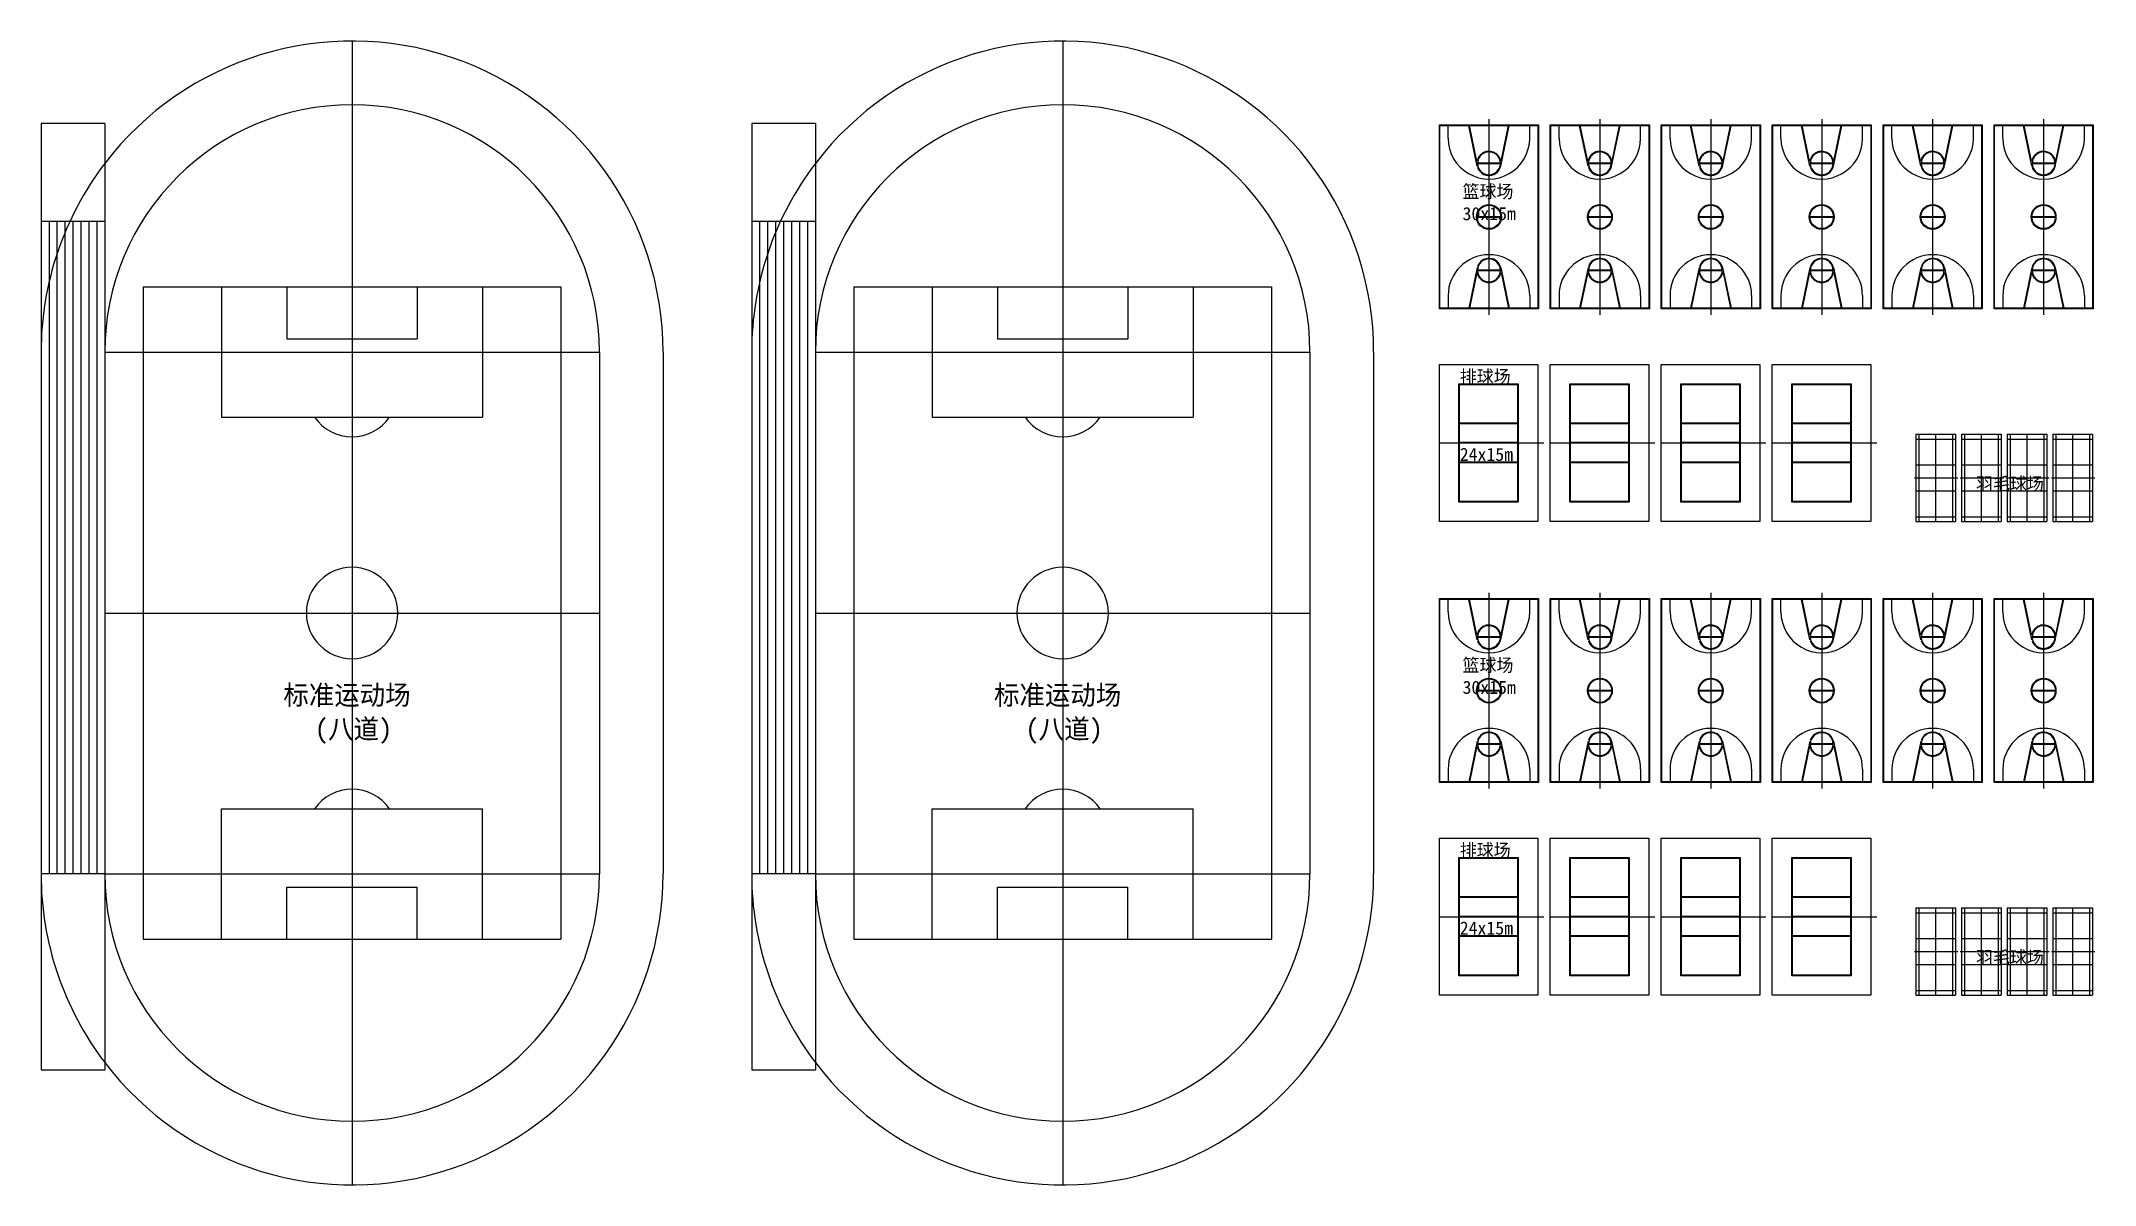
# Model space of a CAD drawing. Header units: metres. Extents: x -156558 to 158190, y -87658 to 87658.
import ezdxf

# ---------------------------------------------------------------- set-up
doc = ezdxf.new("R2010")
doc.units = ezdxf.units.M
for name, color, linetype in [('DOTE', 1, 'Continuous'), ('OUTLINE', 7, 'Continuous'), ('PUB_TEXT', 7, 'Continuous'), ('WALL', 255, 'Continuous'), ('WALL1', 2, 'Continuous')]:
    doc.layers.add(name, color=color, linetype=linetype)

# ---------------------------------------------------------------- blocks, each defined once
blk = doc.blocks.new('M_J1ILU')
for p, q in [((-12057.34, 6273.48), (-14007.34, 6273.48)), ((12042.66, 6273.48), (13992.66, 6273.48)), ((-8544.73, 1893.29), (-14007.34, 3023.48)), ((-7774.55, 1822.15), (-13987.08, 3121.41)), ((7759.87, 1822.15), (13972.4, 3121.41)), ((8530.04, 1893.29), (13992.66, 3023.48)), ((-8544.73, -1846.32), (-14007.34, -2976.52)), ((-7774.55, -1775.18), (-13987.08, -3074.44)), ((7759.87, -1775.18), (13972.4, -3074.44)), ((8530.04, -1846.32), (13992.66, -2976.52)), ((-12057.34, -6226.52), (-14007.34, -6226.52)), ((12042.66, -6226.52), (13992.66, -6226.52))]:
    blk.add_line(p, q)
for radius in [1900, 1800]:
    blk.add_circle((-7.34, 23.48), radius)
for centre, radius, start, end in [((-12057.34, 23.48), 6250, 270, 90), ((12042.66, 23.48), 6250, 90, 270), ((-8207.34, 23.48), 1850, 180.63, 204.96), ((-8207.34, 23.48), 1850, 153.41, 179.08), ((-8207.34, 23.48), 1750, 180.66, 204.82), ((-8207.34, 23.48), 1750, 153.36, 179.03), ((-8207.34, 23.48), 1850, 126.82, 151.86), ((-8207.34, 23.48), 1750, 126.83, 151.85), ((-8207.34, 23.48), 1850, 100.23, 125.27), ((-8207.34, 23.48), 1750, 91.59, 125.16), ((-8207.34, 23.48), 1750, 271.59, 88.41), ((-8205.68, 24.5), 1848.71, 288.33, 79.95), ((8190.99, 24.5), 1848.71, 100.05, 251.67), ((8192.66, 23.48), 1750, 91.59, 268.41), ((8192.66, 23.48), 1750, 54.84, 88.41), ((8192.66, 23.48), 1850, 54.73, 79.77), ((8192.66, 23.48), 1750, 28.15, 53.17), ((8192.66, 23.48), 1850, 28.14, 53.18), ((8192.66, 23.48), 1750, 0.97, 26.64), ((8192.66, 23.48), 1750, 335.18, 359.34), ((8192.66, 23.48), 1850, 0.92, 26.59), ((8192.66, 23.48), 1850, 335.04, 359.37), ((-8207.34, 23.48), 1850, 206.51, 231.4), ((-8207.34, 23.48), 1750, 206.46, 231.34), ((-8207.34, 23.48), 1850, 232.95, 259.77), ((-8207.34, 23.48), 1750, 232.98, 268.41), ((8192.66, 23.48), 1750, 271.59, 307.02), ((8192.66, 23.48), 1850, 280.23, 307.05), ((8192.66, 23.48), 1750, 308.66, 333.54), ((8192.66, 23.48), 1850, 308.6, 333.49)]:
    blk.add_arc(centre, radius, start, end)
at = {"layer": 'DOTE'}
blk.add_line((-15007.34, 23.48), (14992.66, 23.48), dxfattribs=at)
at = {"layer": 'OUTLINE'}
for p, q in [((-14107.34, 7623.48), (14092.66, 7623.48)), ((-14107.34, -7576.52), (-14107.34, 7623.48)), ((-14007.34, 7523.48), (13992.66, 7523.48)), ((-14007.34, -7476.52), (-14007.34, 7523.48)), ((13992.66, 7523.48), (13992.66, -7476.52)), ((14092.66, 7623.48), (14092.66, -7576.52)), ((14092.66, -7576.52), (-14107.34, -7576.52)), ((13992.66, -7476.52), (-14007.34, -7476.52))]:
    blk.add_line(p, q, dxfattribs=at)
at = {"layer": 'WALL1'}
for p, q in [((-10057.34, 53.13), (-9957.09, 53.25)), ((-10057.34, 3.13), (-9957.23, 3.4)), ((-9861.67, 851.56), (-9771.53, 808.23)), ((-9839.29, 896.28), (-9750.32, 849.15)), ((-9316.03, 1504.47), (-9256.32, 1424.25)), ((-9276, 1534.44), (-9215.18, 1454.14)), ((-8257.34, 1772.77), (-8257.34, -1725.8)), ((-8157.34, 1772.77), (-8157.34, -1725.8)), ((-57.34, -1776.52), (-57.34, 1821.04)), ((42.66, -1776.52), (42.66, 1821.04)), ((8142.66, 1772.77), (8142.66, -1725.8)), ((8242.66, 1772.77), (8242.66, -1725.8)), ((9261.31, 1534.44), (9200.49, 1454.14)), ((9301.34, 1504.47), (9241.63, 1424.25)), ((9824.6, 896.28), (9735.63, 849.15)), ((9846.98, 851.56), (9756.84, 808.23)), ((10042.66, 53.13), (9942.4, 53.25)), ((10042.66, 3.13), (9942.54, 3.4)), ((-9885.2, -757.4), (-9795.76, -710.99)), ((-9862.89, -802.15), (-9773.99, -756.34)), ((-9361.84, -1422.94), (-9300.61, -1343)), ((-9321.93, -1453.06), (-9261.69, -1373.25)), ((-9321.93, -1453.06), (-9261.12, -1373.67)), ((9307.25, -1453.06), (9246.44, -1373.67)), ((9307.25, -1453.06), (9247, -1373.25)), ((9347.15, -1422.94), (9285.92, -1343)), ((9848.2, -802.15), (9759.3, -756.34)), ((9870.52, -757.4), (9781.07, -710.99))]:
    blk.add_line(p, q, dxfattribs=at)
blk = doc.blocks.new('M_J2KZQ')
at = {"layer": 'DOTE'}
for p, q in [((-30.92, -7550.73), (-30.92, 8573.73)), ((-30.92, -5397.49), (-30.92, 5602.51))]:
    blk.add_line(p, q, dxfattribs=at)
at = {"layer": 'WALL'}
for p, q in [((-12080.92, 7652.51), (12019.08, 7652.51)), ((-12080.92, -7447.49), (-12080.92, 7652.51)), ((12019.08, 7652.51), (12019.08, -7447.49)), ((-9080.92, 4652.51), (9019.08, 4652.51)), ((-9080.92, -4447.49), (-9080.92, 4652.51)), ((-8980.92, -4347.49), (-8980.92, 4552.51)), ((-8980.92, 4552.51), (-3080.92, 4552.51)), ((-3080.92, 4552.51), (-3080.92, -4347.49)), ((-2980.92, 4552.51), (-2980.92, -4347.49)), ((-2980.92, 4552.51), (-80.92, 4552.51)), ((-80.92, 4552.51), (-80.92, -4347.49)), ((19.08, 4552.51), (19.08, -4347.49)), ((19.08, 4552.51), (2919.08, 4552.51)), ((2919.08, 4552.51), (2919.08, -4347.49)), ((3019.08, 4552.51), (3019.08, -4347.49)), ((3019.08, 4552.51), (8919.08, 4552.51)), ((8919.08, 4552.51), (8919.08, -4347.49)), ((9019.08, 4652.51), (9019.08, -4447.49)), ((9019.08, -4447.49), (-9080.92, -4447.49)), ((-3080.92, -4347.49), (-8980.92, -4347.49)), ((-80.92, -4347.49), (-2980.92, -4347.49)), ((2919.08, -4347.49), (19.08, -4347.49)), ((8919.08, -4347.49), (3019.08, -4347.49)), ((12019.08, -7447.49), (-12080.92, -7447.49))]:
    blk.add_line(p, q, dxfattribs=at)
blk = doc.blocks.new('M_J6YBN')
at = {"layer": 'DOTE'}
blk.add_line((2.98, -3242.3), (2.98, 3422.43), dxfattribs=at)
at = {"layer": 'OUTLINE'}
for p, q in [((-6697.02, 2596.36), (6702.98, 2596.36)), ((-6697.02, 6.36), (6702.98, 6.36)), ((-6697.02, -2583.64), (6702.98, -2583.64))]:
    blk.add_line(p, q, dxfattribs=at)
for points in [[(-6697.02, 3056.36), (6702.98, 3056.36)], [(-6697.02, -3043.64), (-6697.02, 3056.36)], [(-5947.02, -3043.64), (-5947.02, 3056.36)], [(-1977.02, -3043.64), (-1977.02, 3056.36)], [(1982.98, -3043.64), (1982.98, 3056.36)], [(5952.98, -3043.64), (5952.98, 3056.36)], [(6702.98, -3043.64), (6702.98, 3056.36)], [(-6697.02, -3043.64), (6702.98, -3043.64)]]:
    blk.add_lwpolyline(points, dxfattribs=at)

msp = doc.modelspace()

# ---------------------------------------------------------------- linework, layer by layer
at = {"layer": 'DOTE'}
for p, q in [((-108900, 87658), (-108900, -87658)), ((0, 87658), (0, -87658)), ((-146798, 40000), (-71002, 40000)), ((-37898, 40000), (37898, 40000)), ((-146798, 0), (-71002, 0)), ((-37898, 0), (37898, 0)), ((-146798, -40000), (-71002, -40000)), ((-37898, -40000), (37898, -40000))]:
    msp.add_line(p, q, dxfattribs=at)
at = {"layer": 'OUTLINE'}
for p, q in [((-156558, 75000), (-156558, -70000)), ((-146798, 75000), (-156558, 75000)), ((-146798, 75000), (-146798, 68896.83)), ((-37898, 75000), (-47658, 75000)), ((-47658, 75000), (-47658, -70000)), ((-37898, 75000), (-37898, 68896.83)), ((-146798, 68896.83), (-146798, 39999.99)), ((-37898, 68896.83), (-37898, 39999.99)), ((-146798, 60000), (-156558, 60000)), ((-155338, 60000), (-155338, -40000)), ((-154118, 60000), (-154118, -40000)), ((-152898, 60000), (-152898, -40000)), ((-151678, 60000), (-151678, -40000)), ((-150458, 60000), (-150458, -40000)), ((-149238, 60000), (-149238, -40000)), ((-148018, 60000), (-148018, -40000)), ((-37898, 60000), (-47658, 60000)), ((-46438, 60000), (-46438, -40000)), ((-45218, 60000), (-45218, -40000)), ((-43998, 60000), (-43998, -40000)), ((-42778, 60000), (-42778, -40000)), ((-41558, 60000), (-41558, -40000)), ((-40338, 60000), (-40338, -40000)), ((-39118, 60000), (-39118, -40000)), ((-146798, 40000), (-146798, -40000)), ((-71002, 40000), (-71002, -39999.98)), ((-61242, 40000), (-61242, -40000.01)), ((-37898, 40000), (-37898, -40000)), ((37898, 40000), (37898, -39999.98)), ((47658, 40000), (47658, -40000.01)), ((-146798, -40000), (-156558, -40000)), ((-146798, -40000), (-146798, -68896.83)), ((-37898, -40000), (-47658, -40000)), ((-37898, -40000), (-37898, -68896.83)), ((-146798, -68896.83), (-146798, -70000)), ((-37898, -68896.83), (-37898, -70000)), ((-156558, -70000), (-146798, -70000)), ((-47658, -70000), (-37898, -70000))]:
    msp.add_line(p, q, dxfattribs=at)
for centre, radius, start, end in [((-108900, 40000), 47658, 0, 142.67), ((0, 40000), 47658, 0, 142.67), ((-108900, 40000), 37898, 0, 180), ((0, 40000), 37898, 0, 180), ((-108900, 40000), 47658, 142.67, 180), ((0, 40000), 47658, 142.67, 180), ((-108900, -40000), 47658, 180, 217.33), ((-108900, -40000), 37898, 180, 0), ((-108900, -40000), 47658, 217.33, 0), ((0, -40000), 47658, 180, 217.33), ((0, -40000), 37898, 180, 0), ((0, -40000), 47658, 217.33, 0)]:
    msp.add_arc(centre, radius, start, end, dxfattribs=at)
at = {"layer": 'WALL1'}
for p, q in [((-140900, 50000), (-140900, -50000)), ((-140900, 50000), (-76900, 50000)), ((-128900, 50000), (-128900, 30000)), ((-118900, 50000), (-118900, 42000)), ((-98900, 50000), (-98900, 42000)), ((-88900, 50000), (-88900, 30000)), ((-76900, 50000), (-76900, -50000)), ((-32000, 50000), (32000, 50000)), ((-32000, 50000), (-32000, -50000)), ((-20000, 50000), (-20000, 30000)), ((-10000, 50000), (-10000, 42000)), ((10000, 50000), (10000, 42000)), ((20000, 50000), (20000, 30000)), ((32000, 50000), (32000, -50000)), ((-118900, 42000), (-98900, 42000)), ((-10000, 42000), (10000, 42000)), ((-128900, 30000), (-88900, 30000)), ((-20000, 30000), (20000, 30000)), ((-128900, -30000), (-88900, -30000)), ((-128900, -50000), (-128900, -30000)), ((-88900, -50000), (-88900, -30000)), ((-20000, -30000), (20000, -30000)), ((-20000, -50000), (-20000, -30000)), ((20000, -50000), (20000, -30000)), ((-118900, -42000), (-98900, -42000)), ((-118900, -50000), (-118900, -42000)), ((-98900, -50000), (-98900, -42000)), ((-10000, -42000), (10000, -42000)), ((-10000, -50000), (-10000, -42000)), ((10000, -50000), (10000, -42000)), ((-140900, -50000), (-76900, -50000)), ((-32000, -50000), (32000, -50000))]:
    msp.add_line(p, q, dxfattribs=at)
for centre in [(-108900, 0), (0, 0)]:
    msp.add_circle(centre, 7000, dxfattribs=at)
for centre, start, end in [((-108900, 34000), 214.85, 325.15), ((0, 34000), 214.85, 325.15), ((-108900, -34000), 34.85, 145.15), ((0, -34000), 34.85, 145.15)]:
    msp.add_arc(centre, 7000, start, end, dxfattribs=at)

# ---------------------------------------------------------------- block references
at = {"layer": 'WALL1', "rotation": 270}
for name, p in [('M_J1ILU', (65300, 60700)), ('M_J1ILU', (82300, 60700)), ('M_J1ILU', (99300, 60700)), ('M_J1ILU', (116300, 60700)), ('M_J1ILU', (133300, 60700)), ('M_J1ILU', (150300, 60700)), ('M_J2KZQ', (65170.97, 26026.43)), ('M_J2KZQ', (82170.97, 26026.43)), ('M_J2KZQ', (99170.97, 26026.43)), ('M_J2KZQ', (116170.97, 26026.43)), ('M_J6YBN', (133767.12, 20710.33)), ('M_J6YBN', (140767.12, 20710.33)), ('M_J6YBN', (147767.12, 20710.33)), ('M_J6YBN', (154767.12, 20710.33)), ('M_J1ILU', (65300, -11900)), ('M_J1ILU', (82300, -11900)), ('M_J1ILU', (99300, -11900)), ('M_J1ILU', (116300, -11900)), ('M_J1ILU', (133300, -11900)), ('M_J1ILU', (150300, -11900)), ('M_J2KZQ', (65170.97, -46573.57)), ('M_J2KZQ', (82170.97, -46573.57)), ('M_J2KZQ', (99170.97, -46573.57)), ('M_J2KZQ', (116170.97, -46573.57)), ('M_J6YBN', (133767.12, -51889.67)), ('M_J6YBN', (140767.12, -51889.67)), ('M_J6YBN', (147767.12, -51889.67)), ('M_J6YBN', (154767.12, -51889.67))]:
    msp.add_blockref(name, p, dxfattribs=at)

# ---------------------------------------------------------------- texts
at = {"layer": 'PUB_TEXT'}
for s, height, p in [('篮球场', 2000, (61282.18, 63610.55)), ('30x15m', 2000, (61282.18, 60210.55)), ('排球场', 2000, (60853.14, 35217.9)), ('24x15m', 2000, (60853.14, 23317.9)), ('羽毛球场', 2000, (139965.66, 18798.81)), ('篮球场', 2000, (61282.18, -8989.45)), ('标准运动场', 3000, (-119420.57, -14062.68)), ('标准运动场', 3000, (-10520.57, -14062.68)), ('30x15m', 2000, (61282.18, -12389.45)), ('(八道)', 3000, (-114620.57, -19262.68)), ('(八道)', 3000, (-5720.57, -19262.68)), ('排球场', 2000, (60853.14, -37382.1)), ('24x15m', 2000, (60853.14, -49282.1)), ('羽毛球场', 2000, (139965.66, -53801.19))]:
    msp.add_text(s, height=height, dxfattribs=at).set_placement(p)

doc.saveas('drawing.dxf')
